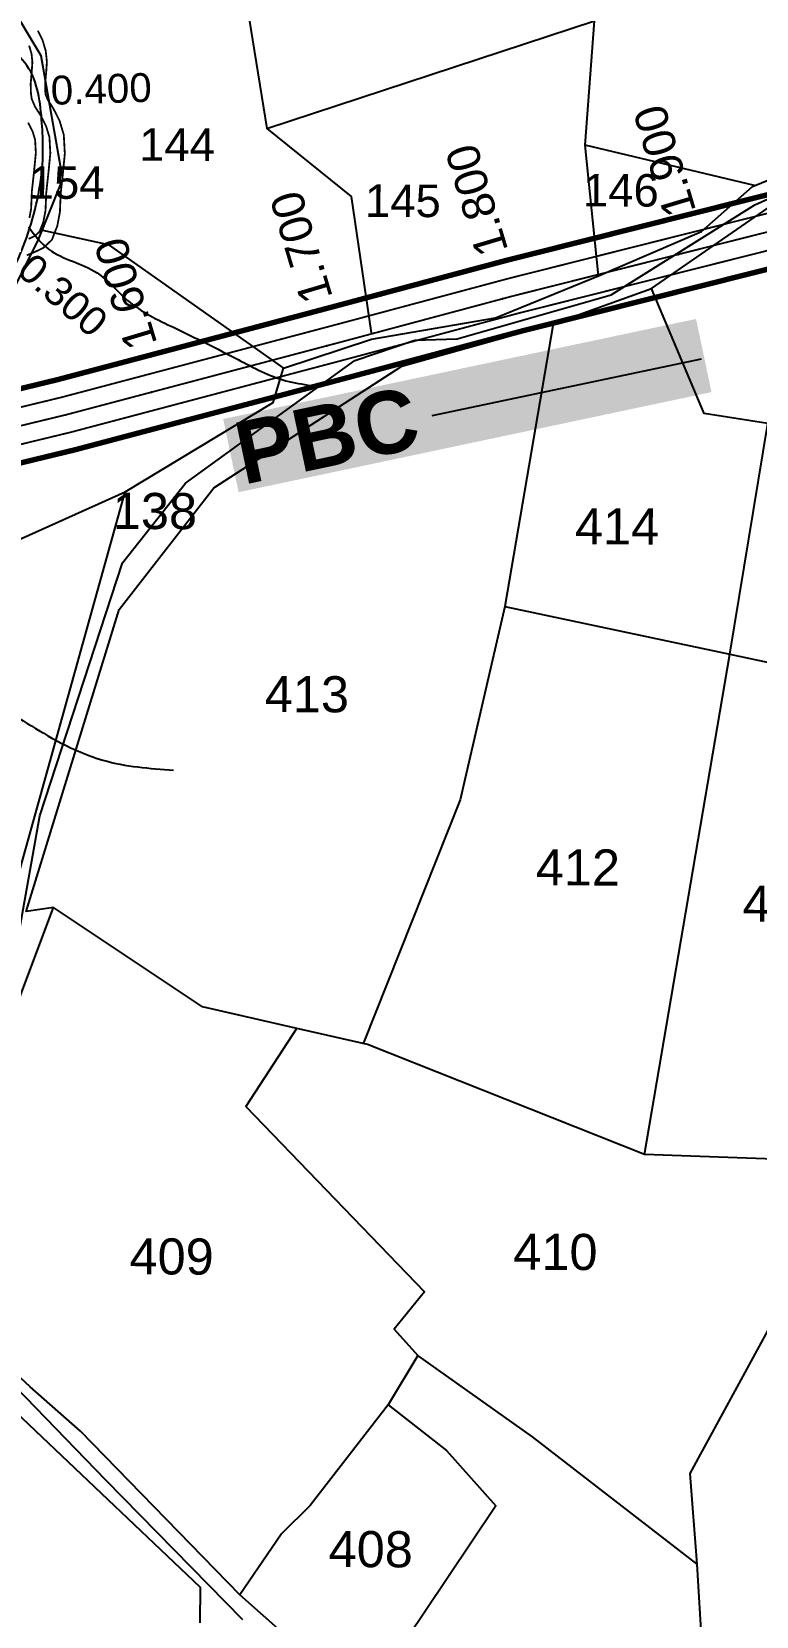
# Model space of a CAD drawing. Header units: inches. Extents: x 177544 to 239871, y 1610424 to 1630335.
# Drawn here: x 179155 to 179556, y 1614980 to 1615857 of the extents above; entities that cross this region are included whole.
import ezdxf
from ezdxf.enums import TextEntityAlignment as Align

# ---------------------------------------------------------------- set-up
doc = ezdxf.new("R2010")
doc.units = ezdxf.units.IN
doc.header["$MEASUREMENT"] = 0
doc.linetypes.add('HIDDEN2', pattern=[0.1875, 0.125, -0.0625])
for name, color, linetype in [('CANAL1', 7, 'Continuous'), ('CSMark', 72, 'Continuous'), ('PLOT', 7, 'Continuous'), ('PLOT NO', 7, 'Continuous'), ('ROAD', 1, 'Continuous'), ('STREAM', 4, 'Continuous'), ('text2', 7, 'Continuous'), ('Title', 7, 'Continuous')]:
    doc.layers.add(name, color=color, linetype=linetype)
doc.styles.get("Standard").update_dxf_attribs({"font": 'arial.ttf'})
doc.dimstyles.get("Standard").update_dxf_attribs({"dimtxt": 0.18, "dimasz": 0.18, "dimexe": 0.18, "dimexo": 0.0625, "dimgap": 0.09, "dimtad": 0, "dimtih": 1, "dimtoh": 1, "dimdec": 4, "dimzin": 0, "dimdsep": 46, "dimtxsty": 'Standard', "dimcen": 0.09, "dimadec": 0, "dimazin": 0, "dimtfac": 1, "dimtdec": 4, "dimtofl": 0, "dimtmove": 0, "dimatfit": 3, "dimfxl": 1, "dimtolj": 1, "dimtzin": 0, "dimarcsym": 0})

# ---------------------------------------------------------------- blocks, each defined once
blk = doc.blocks.new('8888')
at = {"layer": 'Title', "color": 5, "insert": (195105.1, 1605624.96), "char_height": 23, "width": 173.819, "attachment_point": 1, "rotation": 320.80385, "bg_fill": 1, "box_fill_scale": 1.1, "bg_fill_color": 7, "bg_fill_true_color": 16777215, "bg_fill_transparency": 0}
blk.add_mtext('{\\fArial|b1|i0|c0|p34;\\C1;PBC}', dxfattribs=at)
at = {"layer": 'Title', "color": 1}
blk.add_leader([(195232.66, 1605504.62), (195153.95, 1605568.95)], dimstyle='Standard', override={"dimtxt": 5, "dimasz": 50, "dimgap": 0.09, "dimtad": 0, "dimzin": 2}, dxfattribs=at)

msp = doc.modelspace()

# ---------------------------------------------------------------- linework, layer by layer
at = {"layer": 'CANAL1', "color": 200}
for points, const_width in [([(179151.79, 1615733.71), (179156.09, 1615735.49), (179160.88, 1615737.77), (179165.71, 1615742.29), (179168.7, 1615750), (179170.14, 1615757.61), (179170.57, 1615767.89), (179171.76, 1615778.73), (179172.86, 1615789.99), (179172.29, 1615800.44), (179169.98, 1615808.12), (179166.4, 1615815.16), (179163.45, 1615819.73), (179162.31, 1615822.46), (179162.09, 1615824.01), (179161.96, 1615828.36), (179162.59, 1615835.66), (179162.93, 1615840.86), (179162.31, 1615846.81), (179160.56, 1615852.7), (179157.93, 1615858.04)], 1), ([(179153.25, 1615754.41), (179154.2, 1615759.44), (179154.61, 1615769.1), (179155.85, 1615780.38), (179156.82, 1615790.34), (179156.42, 1615797.66), (179155.07, 1615802.15), (179152.51, 1615807.17)], 1), ([(179100.56, 1615648.37), (179168.79, 1615664.88), (179321.37, 1615705.24), (179416.09, 1615730.58), (179491.8, 1615749.62), (179576.41, 1615770.9)], 3), ([(179110.12, 1615609.53), (179178.61, 1615626.1), (179331.65, 1615666.59), (179426.14, 1615691.87), (179501.56, 1615710.83), (179586.16, 1615732.11)], 3)]:
    msp.add_lwpolyline(points, dxfattribs=dict(at, const_width=const_width))
at = {"layer": 'CANAL1', "color": 1, "linetype": 'HIDDEN2', "ltscale": 2, "const_width": 1}
msp.add_lwpolyline([(179152.84, 1615742.8), (179156.32, 1615744.46), (179158.91, 1615746.88), (179160.98, 1615752.21), (179162.17, 1615758.53), (179162.59, 1615768.5), (179163.8, 1615779.56), (179164.84, 1615790.17), (179164.35, 1615799.05), (179162.52, 1615805.13), (179159.46, 1615811.16), (179156.35, 1615815.99), (179154.53, 1615820.32), (179154.11, 1615823.32), (179153.95, 1615828.59), (179154.61, 1615836.27), (179154.9, 1615840.71), (179154.43, 1615845.25), (179153.09, 1615849.77)], dxfattribs=at)
at = {"layer": 'CANAL1', "color": 5, "const_width": 1}
for points in [[(179102.95, 1615638.66), (179171.25, 1615655.18), (179323.94, 1615695.58), (179418.6, 1615720.9), (179494.24, 1615739.93), (179578.85, 1615761.2)], [(179107.73, 1615619.24), (179176.16, 1615635.79), (179329.08, 1615676.25), (179423.63, 1615701.55), (179499.12, 1615720.53), (179583.73, 1615741.81)]]:
    msp.add_lwpolyline(points, dxfattribs=at)
at = {"layer": 'CANAL1', "color": 1, "linetype": 'HIDDEN2', "ltscale": 4, "const_width": 1}
msp.add_lwpolyline([(179105.34, 1615628.95), (179173.7, 1615645.49), (179326.51, 1615685.91), (179421.11, 1615711.23), (179496.68, 1615730.23), (179581.29, 1615751.51)], dxfattribs=at)
at = {"layer": 'PLOT'}
for points in [[(179554.78, 1615772.34), (179461.06, 1615794.62), (179466.05, 1615863.58), (179476.88, 1615943.41)], [(178625.23, 1615484.44), (178717.4, 1615455.41), (178773.62, 1615464.23), (178866.01, 1615497.81), (178889.13, 1615524.44), (178912.36, 1615541.65), (178932.17, 1615545.4), (178954.88, 1615573.45), (179000.35, 1615625.08), (179002.18, 1615627.16), (179045.82, 1615646.45), (179093.07, 1615669.08), (179138.03, 1615701.65), (179158.37, 1615742.55), (179171.8, 1615775.95), (179159.68, 1615844.2), (179123.77, 1615904.12)], [(179273.88, 1615871.19), (179284.64, 1615803.89), (179331.37, 1615766.32), (179342.48, 1615690.86)], [(179284.64, 1615803.89), (179466.05, 1615863.58)], [(178961.3, 1615688.88), (178987.96, 1615643.64), (179002.18, 1615627.16), (179055.46, 1615535), (179206.3, 1615602.75), (179288.15, 1615652.29), (179293.87, 1615671.27), (179342.66, 1615687.29), (179411.38, 1615699.08), (179468.33, 1615722.3), (179525.36, 1615746.85), (179553.6, 1615771.86), (179639.87, 1615806.85), (179675.77, 1615825.99)], [(179468.33, 1615722.3), (179461.06, 1615794.62)], [(178985.54, 1614912.31), (179026.7, 1615019.05), (179049.78, 1615061.68), (179077.69, 1615151.03), (179089.24, 1615167.28), (179166.64, 1615372.75), (179151.43, 1615370.42), (179202.87, 1615537.59), (179255.38, 1615605), (179359.43, 1615672.27), (179443.26, 1615695.77), (179497.65, 1615715.31), (179562.38, 1615760.05)], [(179160.41, 1615747.63), (179196.89, 1615739.69), (179293.87, 1615671.27)], [(179493.79, 1615235.93), (179541.08, 1615512.89), (179562.16, 1615640.6), (179526.78, 1615646.09), (179497.65, 1615715.31)], [(179443.26, 1615695.77), (179416.5, 1615539.32), (179391.68, 1615432.39), (179338.19, 1615297.74)], [(179416.5, 1615539.32), (179541.08, 1615512.89), (179651.82, 1615489.4), (179678.27, 1615614.05), (179738.19, 1615630.62), (179752.55, 1615642.25)], [(179140.05, 1615365.06), (179206.3, 1615602.75)], [(178436.6, 1615497.11), (178484.71, 1615513.62), (178519.26, 1615501.04), (178515.43, 1615484.34), (178543.17, 1615481.81), (178579.32, 1615489.37), (178610.42, 1615429.4), (178625.58, 1615421.45), (178650.2, 1615408.84), (178686.44, 1615387.09), (178692.65, 1615399.68), (178803.02, 1615373.41), (178958.99, 1615339.73), (178957.2, 1615309.9), (179005.11, 1615255.72), (179073.05, 1615173.86), (179065.11, 1615160.19), (179077.79, 1615151.17), (179138.11, 1615100.57), (179247.87, 1614996.55), (179247.67, 1614976.75)], [(179625.7, 1615232.21), (179601.63, 1615232.14), (179493.79, 1615235.93), (179340.39, 1615296.87), (179300.5, 1615306.02), (179249.14, 1615317.81), (179166.64, 1615372.75)], [(179301.26, 1615305.85), (179273.13, 1615262.59), (179372.1, 1615159.93), (179355.24, 1615139.42), (179368.36, 1615124.71), (179351.95, 1615097.46), (179308.73, 1615041.65), (179292.92, 1615026.11), (179269.76, 1614992.26)], [(179633.89, 1614851.28), (179530.78, 1614882.44), (179528.59, 1614917.75), (179522.9, 1615009.17), (179519.03, 1615059.4), (179564.33, 1615142.38), (179624.18, 1615230.29), (179663.44, 1615279.97), (179691.96, 1615285.03)], [(179338.67, 1614931.2), (179269.76, 1614992.26), (179181.51, 1615082.92), (179153.68, 1615107.39), (179089.24, 1615167.28)], [(179522.9, 1615009.17), (179431.8, 1615079.72), (179368.36, 1615124.71)], [(179351.95, 1615097.46), (179384.12, 1615072.12), (179411.47, 1615041.59), (179371.83, 1614982.33), (179337.94, 1614931.85)]]:
    msp.add_lwpolyline(points, dxfattribs=at)
at = {"layer": 'ROAD'}
msp.add_lwpolyline([(179271.42, 1614978.41), (179195.61, 1615055.68), (179079.1, 1615175.86), (179147.46, 1615358.21), (179159.04, 1615423.39), (179204.85, 1615563.53), (179239.68, 1615607.62), (179333.41, 1615675.47), (179366.57, 1615686.73), (179390.15, 1615687.42), (179475.36, 1615711.89), (179554.89, 1615761.69), (179690.34, 1615822.56)], dxfattribs=at)
at = {"layer": 'STREAM'}
for points in [[(178241.51, 1615754.21), (178249.59, 1615760.13), (178265.99, 1615761.95), (178306, 1615772.02), (178335.86, 1615775.13), (178352.74, 1615783.16), (178375.88, 1615783.13), (178403.8, 1615792.61), (178436.12, 1615798.01), (178464.06, 1615804.39), (178487.14, 1615814.87), (178521.32, 1615817.66), (178558.98, 1615828.27), (178597.13, 1615831.95), (178634.17, 1615847.18), (178669.02, 1615852.9), (178701.53, 1615859.34), (178732.9, 1615870.05), (178761.03, 1615873.67), (178794.28, 1615887.15), (178839.86, 1615901.11), (178866.88, 1615916.8), (178887.91, 1615924), (178909.59, 1615938.8), (178947.2, 1615956.35), (178968.52, 1615973.55), (178991.07, 1615985.77), (179008.92, 1616005.54), (179051.84, 1616027.97), (179081.36, 1616059.37), (179104.42, 1616079.07), (179118.28, 1616100.72), (179145.79, 1616125.27), (179185.4, 1616145.52), (179220.81, 1616178.06), (179249.23, 1616191.69), (179264.19, 1616202.99), (179291.99, 1616203.84), (179341.66, 1616226.46), (179365.94, 1616238), (179405.04, 1616263.47), (179433.42, 1616282.45), (179484.92, 1616312.31), (179496.9, 1616330.5), (179519.51, 1616334.6), (179541.03, 1616349.98), (179542.98, 1616370.7), (179548.75, 1616388.51), (179575.02, 1616417.2), (179597.22, 1616431.66), (179615.31, 1616439.18), (179651.95, 1616470.54), (179685.18, 1616488.51), (179712.67, 1616518.25), (179739.85, 1616535.66), (179770.62, 1616565.59), (179799.2, 1616581.12), (179810.52, 1616594.13), (179861.2, 1616622.28), (179880.76, 1616644.49), (179920.69, 1616668.19), (179959.75, 1616699.93), (179990.51, 1616725.65), (180014.09, 1616740.8), (180043.87, 1616765.41), (180067.64, 1616776.24), (180080.7, 1616787.71), (180103.45, 1616796.13), (180115.17, 1616798.96)], [(177911.27, 1615701.74), (177943.3, 1615661.31), (177959.86, 1615637.97), (177977.43, 1615619.33), (178001.63, 1615582.92), (178012.2, 1615556.42), (178021.64, 1615547.89), (178033.5, 1615525.04), (178046.08, 1615511.58), (178080.62, 1615487.56), (178110.69, 1615471.08), (178158.85, 1615479.17), (178186.14, 1615492.09), (178226.36, 1615487.02), (178264.53, 1615482.36), (178294.85, 1615483.35), (178322.44, 1615503.87), (178355.17, 1615508.95), (178386.01, 1615504.08), (178402.28, 1615502.72), (178429.67, 1615501.9), (178450.31, 1615511.8), (178465.31, 1615511.23), (178480.76, 1615517.51), (178507.52, 1615514.57), (178525.34, 1615505.56), (178567.06, 1615493.75), (178600.16, 1615491.33), (178629.53, 1615486.46), (178654.5, 1615481.55), (178670.99, 1615478.39), (178686.5, 1615473.92), (178702.97, 1615472.39), (178717.01, 1615468.56), (178735.6, 1615467.37), (178766.84, 1615467.19), (178815.94, 1615488.82), (178846.82, 1615505.29), (178877.5, 1615527.46), (178891.51, 1615539.38), (178918.62, 1615559.25), (178937.82, 1615565.06), (178958.21, 1615590.1), (178966.09, 1615608.88), (178984.95, 1615625.19), (179003.29, 1615638.49), (179040.4, 1615648.31), (179083.83, 1615674.87), (179117.63, 1615693.96), (179135.94, 1615712.47), (179153.36, 1615748.51), (179160.77, 1615792.04), (179160.19, 1615806.86), (179151.84, 1615838.7), (179132.79, 1615862.2), (179128.6, 1615882.7), (179120.39, 1615893.4), (179117.89, 1615930.34), (179122.59, 1615961.47), (179129.9, 1615993.6), (179148.58, 1616009.46), (179162.52, 1616024.04), (179192.73, 1616041.8), (179213.7, 1616052.51), (179235.13, 1616066.81), (179282.29, 1616096.54), (179312.67, 1616114.63), (179334.93, 1616126.82), (179361.62, 1616135.28), (179387.27, 1616153.02), (179397.66, 1616160.41), (179405.79, 1616163.88), (179415.04, 1616171.26), (179434.22, 1616191.17), (179457.79, 1616202.71), (179484.44, 1616216.87), (179510.33, 1616221.75), (179530.67, 1616228.22), (179546.16, 1616227.33), (179577.63, 1616238.67), (179585.22, 1616249.96), (179584.94, 1616269.83), (179588.06, 1616294.28), (179625.23, 1616329.96), (179664.03, 1616358.53), (179694.06, 1616380.04), (179702, 1616387.25), (179728.86, 1616406.6), (179751.49, 1616411.13), (179763.57, 1616437.26), (179790.74, 1616446.54), (179829.34, 1616450.84), (179857.68, 1616455.08), (179881.12, 1616460.91), (179914.19, 1616475.18), (179945.03, 1616498.98), (179981.58, 1616519.88), (180007.03, 1616530.38), (180045.39, 1616549.01), (180057.92, 1616552.66), (180055.15, 1616580.5), (180055.16, 1616605.53), (180050.24, 1616638.73), (180047.04, 1616655.81), (180050.6, 1616661.7), (180073.7, 1616669.16), (180107.42, 1616673.76), (180144.81, 1616663.55), (180164.08, 1616656.17), (180191.83, 1616644.25), (180213.24, 1616635.91), (180231.68, 1616632.43), (180241.88, 1616615.88), (180248.07, 1616589.86), (180264.39, 1616560.99), (180271.12, 1616553.38), (180279.72, 1616533.23), (180305.63, 1616506.51), (180333.12, 1616489.08), (180341.27, 1616464.43), (180345.2, 1616432.53), (180348.91, 1616412.03), (180341.53, 1616389.4), (180330.94, 1616361.81), (180319.37, 1616332.42), (180309.21, 1616308.96), (180300.41, 1616280.9), (180282.37, 1616244.47), (180266.17, 1616219.12), (180244.79, 1616166.91), (180245.75, 1616145.67), (180238.36, 1616125.63), (180235.73, 1616076.87), (180234.68, 1616042.7), (180231.17, 1615999.51), (180230.16, 1615959.51), (180231.98, 1615933.27), (180231.29, 1615908.27), (180240.27, 1615870.82), (180247.93, 1615844.62), (180262.67, 1615818.66), (180273.21, 1615799.14), (180274.6, 1615775.81), (180252.87, 1615713.61), (180249.32, 1615678.18), (180264.16, 1615641.28), (180266.83, 1615612.55), (180267.01, 1615581.72), (180269.28, 1615551.32), (180275.22, 1615533.86), (180279.95, 1615509.72), (180281.33, 1615487.23), (180288.85, 1615472.87), (180310.76, 1615464.52), (180342.48, 1615453.46), (180362.74, 1615448.53), (180382.72, 1615435.6), (180414.63, 1615419.81), (180427.38, 1615395.2), (180438.44, 1615373.25), (180449.15, 1615354.4), (180464.56, 1615322.09), (180480.7, 1615296.26), (180492.28, 1615273.44), (180506.75, 1615252.98), (180520.76, 1615228.94), (180531.12, 1615216.28), (180542, 1615202.4), (180563.46, 1615187.03), (180587.22, 1615169.73), (180616.79, 1615141.63), (180627.31, 1615128.65), (180634.46, 1615105.87), (180667.54, 1615087.57), (180689.18, 1615069.6), (180727.76, 1615035.52), (180743.05, 1615015.06), (180763.05, 1614998.88), (180784.66, 1614987.75), (180802.76, 1614970.35), (180824.09, 1614937.1), (180854.56, 1614903.91), (180873.52, 1614874.03), (180899.71, 1614859.33), (180924.56, 1614847.74), (180968.79, 1614803.54), (181008.83, 1614739.94), (181022.82, 1614704.97), (181039.18, 1614619.54), (181040.8, 1614557.81), (181051.27, 1614481.66), (181060.05, 1614409.54), (181058.2, 1614369.06), (181063.44, 1614328.37), (181084.7, 1614264.24), (181085.13, 1614190.4), (181086.33, 1614132.42), (181097.4, 1614096.61), (181081.4, 1614046.86), (181030.49, 1613971.05), (181017.11, 1613902.13), (181024.97, 1613845.61), (181021.69, 1613762.98), (181026.19, 1613709.37), (181023.9, 1613673.89), (180992.93, 1613613.63), (180969.46, 1613557.17), (180924.26, 1613488.98), (180874.76, 1613455.32), (180841.63, 1613410.06), (180834.33, 1613373.31), (180820.62, 1613359.88), (180814.49, 1613338.14), (180792.11, 1613309.23), (180781.42, 1613281.63), (180770.23, 1613266.13), (180768.64, 1613247.11), (180753.75, 1613223.25), (180748.53, 1613188.17), (180742.93, 1613146.83), (180730.57, 1613116.72), (180727.78, 1613093.98), (180715.9, 1613055.11), (180709.6, 1612988.74), (180734.42, 1612958.43), (180747.56, 1612929.05), (180735.37, 1612870.98), (180723.9, 1612832.53), (180723.19, 1612812.5), (180718.37, 1612778.68), (180716.54, 1612732.12), (180710.95, 1612689.53), (180716.63, 1612646.59), (180725.22, 1612604.92), (180727.56, 1612562.59), (180726.56, 1612518.78), (180732.57, 1612490.45), (180730.29, 1612452.47)], [(179152.8, 1615749.44), (179163.91, 1615737.11), (179190.73, 1615724.04), (179207.63, 1615708.71), (179233.36, 1615693.71), (179268.76, 1615676.01), (179295.29, 1615664.32), (179309.09, 1615661.65)], [(178984.66, 1615623.81), (179003.21, 1615606.3), (179027, 1615589.1), (179049.74, 1615563.37), (179091.29, 1615525.55), (179104.64, 1615503.33), (179128.97, 1615488.06), (179165.76, 1615466.5), (179193.93, 1615454.28), (179233.07, 1615448.73)], [(178228.45, 1615487.37), (178218.73, 1615452.18), (178212.79, 1615432.99), (178200.29, 1615405.04), (178193.7, 1615381.64), (178177.86, 1615357), (178176.33, 1615331.44), (178178.38, 1615298.41), (178182.37, 1615276.24), (178189.77, 1615248.22), (178198.8, 1615228.94), (178200.97, 1615203.63), (178208.29, 1615189.55), (178218.15, 1615172.13), (178231, 1615161.11), (178242.36, 1615146.21), (178259.82, 1615128.24), (178277.21, 1615116.24), (178289.74, 1615103.53), (178304.08, 1615095.72), (178315.26, 1615082.5), (178344.08, 1615072.76), (178365.79, 1615072.04), (178375.62, 1615073.22), (178408.55, 1615079.8), (178438.14, 1615083), (178469.83, 1615072.26), (178496.36, 1615052.75), (178539.97, 1615026.49), (178554.23, 1615004.72), (178579.4, 1614986.89), (178602.21, 1614969.54), (178607.7, 1614950.91), (178604.96, 1614902.7), (178609.2, 1614867.59), (178608.78, 1614824.96), (178623.39, 1614801.17), (178639.92, 1614792.36), (178651.39, 1614769.96), (178666.64, 1614750.89), (178674.98, 1614734.47), (178694.73, 1614697.34), (178711.19, 1614672.39), (178728.35, 1614643.75), (178743.96, 1614623.79), (178758.42, 1614595.97), (178782.68, 1614589.55), (178807.49, 1614576.08), (178817.07, 1614555.19), (178843.73, 1614541.9), (178863.99, 1614528.57), (178874.21, 1614506.95), (178879.81, 1614474.79), (178875.96, 1614443.11), (178875.97, 1614413.7), (178889.21, 1614391.92), (178906.8, 1614352.56), (178923.98, 1614319.38), (178933.87, 1614296.57), (178963.29, 1614271.64), (178976.57, 1614244.32), (178985.13, 1614209.85), (178985.59, 1614176.78), (178976.76, 1614126.86), (178989.27, 1614058.91), (179000.44, 1614035.32), (179008.48, 1613998.39), (179018.05, 1613971.02), (179035.11, 1613952.84), (179053.58, 1613922.3), (179061.87, 1613889.65), (179079.05, 1613850.23), (179088.52, 1613841.95), (179116.45, 1613849.65), (179161.11, 1613849.91), (179190.42, 1613853.57), (179217.31, 1613855.88), (179249.29, 1613861.18), (179268.94, 1613860.49)]]:
    msp.add_spline(points, degree=3, dxfattribs=at)
at = {"layer": 'text2', "color": 2, "linetype": 'Continuous'}
for p in [(179512.61, 1615734.23), (179415.12, 1615709.62), (179317.98, 1615683.66), (179220.77, 1615657.94)]:
    msp.add_point(p, dxfattribs=at)

# ---------------------------------------------------------------- block references
at = {"layer": 'text2', "xscale": 1.5, "yscale": 1.5, "zscale": 1.5, "rotation": 51.14355816528338}
msp.add_blockref('8888', (1871158.8, -123242.38), dxfattribs=at)

# ---------------------------------------------------------------- texts
at = {"layer": 'CSMark', "color": 1}
for s, height, rotation, p in [('0.400', 16, 1.7736, (179165.06, 1615825)), ('1.900', 18, 106.63286, (179513.93, 1615755.69, 96)), ('1.800', 18, 106.63286, (179409.87, 1615733.95, 96)), ('1.700', 18, 106.63286, (179312.73, 1615707.98, 96)), ('1.600', 18, 106.63286, (179215.53, 1615682.27, 96)), ('0.300', 16, 319.02478, (179150.72, 1615730.1))]:
    msp.add_text(s, height=height, rotation=rotation, dxfattribs=at).set_placement(p, align=Align.MIDDLE_LEFT)
at = {"layer": 'PLOT NO'}
for s, height, p in [('144', 18, (179234.99, 1615795)), ('154', 18, (179173.87, 1615773.98)), ('146', 18, (179480.75, 1615769.72)), ('145', 18, (179360.06, 1615763.91)), ('138', 20, (179222.77, 1615592.19)), ('414', 20, (179478.63, 1615583.68)), ('413', 20, (179306.9, 1615490.81)), ('412', 20, (179456.95, 1615394.93)), ('411', 20, (179571.46, 1615374.82)), ('409', 20, (179232, 1615179.59)), ('410', 20, (179444.52, 1615182.14)), ('408', 20, (179342.25, 1615017.56))]:
    msp.add_text(s, height=height, rotation=359.76838, dxfattribs=at).set_placement(p, align=Align.MIDDLE_CENTER)

doc.saveas('drawing.dxf')
